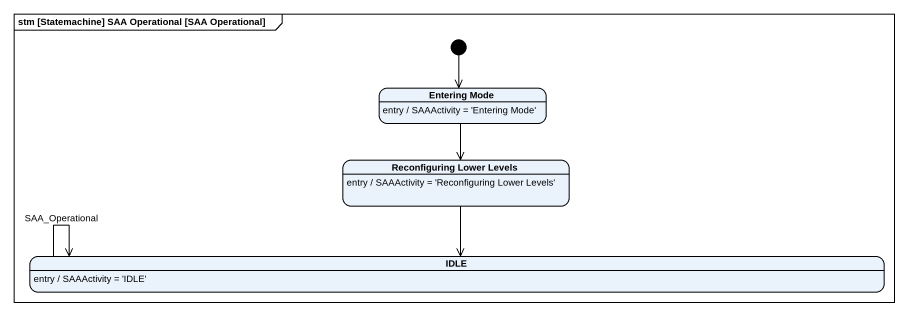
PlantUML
@startuml
mainframe stm [Statemachine] SAA Operational [SAA Operational]
hide empty description
state "Entering Mode" as Entering_Mode
Entering_Mode : entry / SAAActivity = 'Entering Mode'
state "Reconfiguring Lower Levels" as Reconfiguring_Lower_Levels
Reconfiguring_Lower_Levels : entry / SAAActivity = 'Reconfiguring Lower Levels'
state IDLE
IDLE : entry / SAAActivity = 'IDLE'
[*] --> Entering_Mode
Entering_Mode --> Reconfiguring_Lower_Levels
Reconfiguring_Lower_Levels --> IDLE
IDLE --> IDLE : SAA_Operational
@enduml
